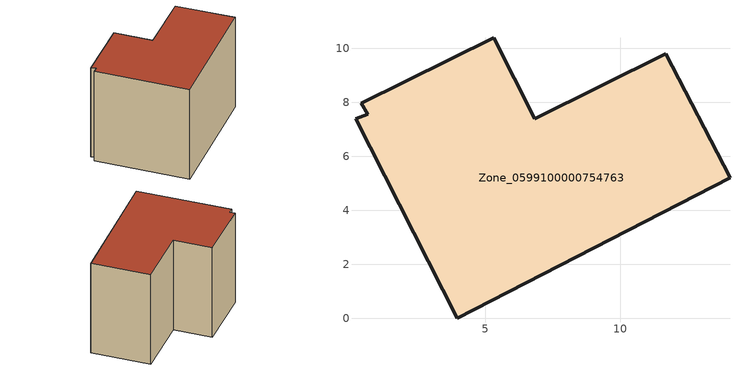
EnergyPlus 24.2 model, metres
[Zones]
Zone_0599100000754763
 floor ground (C_G): 14.06,5.2 3.97,0 0.19,7.38 0.65,7.56 0.4,7.95 5.32,10.39 6.83,7.39 11.68,9.8 z0
 wall outside (C_F): 6.83,7.39 5.32,10.39 0.4,7.95 0.65,7.56 0.19,7.38 3.97,0 14.06,5.2 11.68,9.8 6.83,7.39 z0:8.74
 roof outside (C_R): 14.06,5.2 11.68,9.8 6.83,7.39 5.32,10.39 0.4,7.95 0.65,7.56 0.19,7.38 3.97,0 z8.74
[BUILDING]
Pand.0599100000754763: North Axis=0; Terrain=City; Loads Convergence Tolerance Value=0.04; Temperature Convergence Tolerance Value=0.4; Solar Distribution=FullExterior; Maximum Number of Warmup Days=25; Minimum Number of Warmup Days=1
[Site:Location]
Rotterdam.The.Hague.AP_ZH_NLD Design_Conditions: Latitude=51.96; Longitude=4.45; Time Zone=1; Elevation=-4.5
[SITE:GROUNDTEMPERATURE:BUILDINGSURFACE]
18, 18, 18, 18, 18, 18, 18, 18, 18, 18, 18, 18
[MATERIAL] Thermal Absorptance=0.9; Solar Absorptance=0.7; Visible Absorptance=0.7
Name | Roughness | Thickness | Conductivity | Density | Specific Heat
G.TC.2006-2014 | MediumSmooth | 0.15 | 0.06 | 540 | 1210
F.TC.2006-2014 | Rough | 0.3 | 0.12 | 1920 | 840
R.TC.2006-2014 | MediumRough | 0.2 | 0.08 | 1500 | 1000
[CONSTRUCTION]
C_G: G.TC.2006-2014
C_F: F.TC.2006-2014
C_R: R.TC.2006-2014
[ZONE]
Zone_0599100000754763: Type=1; Multiplier=1; Ceiling Height=Autocalculate; Volume=Autocalculate; Floor Area=autocalculate; Part of Total Floor Area=Yes
[ZONEINFILTRATION:DESIGNFLOWRATE]
Infil_Zone_0599100000754763: Zone or ZoneList or Space or SpaceList=Zone_0599100000754763; Schedule=AlwaysOn; Design Flow Rate Calculation Method=Flow/Area; Flow Rate per Floor Area=0.0015; Constant Term Coefficient=1; Temperature Term Coefficient=0; Velocity Term Coefficient=0; Velocity Squared Term Coefficient=0
[HVACTEMPLATE:ZONE:IDEALLOADSAIRSYSTEM]
Zone_0599100000754763: Maximum Heating Supply Air Temperature=50; Minimum Cooling Supply Air Temperature=13; Maximum Heating Supply Air Humidity Ratio=0.0156; Minimum Cooling Supply Air Humidity Ratio=0.0077; Heating Limit=NoLimit; Cooling Limit=NoLimit; Dehumidification Control Type=ConstantSensibleHeatRatio; Cooling Sensible Heat Ratio=0.7; Dehumidification Setpoint=60; Humidification Control Type=None; Humidification Setpoint=30; Outdoor Air Method=None; Outdoor Air Flow Rate per Person=0.00944; Outdoor Air Flow Rate per Zone Floor Area=0; Outdoor Air Flow Rate per Zone=0; Demand Controlled Ventilation Type=None; Outdoor Air Economizer Type=NoEconomizer; Heat Recovery Type=None; Sensible Heat Recovery Effectiveness=0.7; Latent Heat Recovery Effectiveness=0.65
[ZONECONTROL:THERMOSTAT]
ThermostatControl_Zone_0599100000754763: Zone or ZoneList=Zone_0599100000754763; Control Type Schedule=DualSetpointControlType; Control 1=Thermostat_Zone_0599100000754763; Temperature Difference Between Cutout And Setpoint=0
[THERMOSTATSETPOINT:DUALSETPOINT]
Thermostat_Zone_0599100000754763: Heating Setpoint Temperature Schedule=HeatingSetpoint_Zone_0599100000754763; Cooling Setpoint Temperature Schedule=CoolingSetpoint_Zone_0599100000754763
[SCHEDULE:COMPACT]
HeatingSetpoint_Zone_0599100000754763: Through: 12/31, For: AllDays, Until: 24:00, 21
CoolingSetpoint_Zone_0599100000754763: Through: 12/31, For: AllDays, Until: 24:00, 24
DualSetpointControlType: Through: 12/31, For: AllDays, Until: 24:00, 4
AlwaysOn: Through: 12/31, For: AllDays, Until: 24:00, 1
